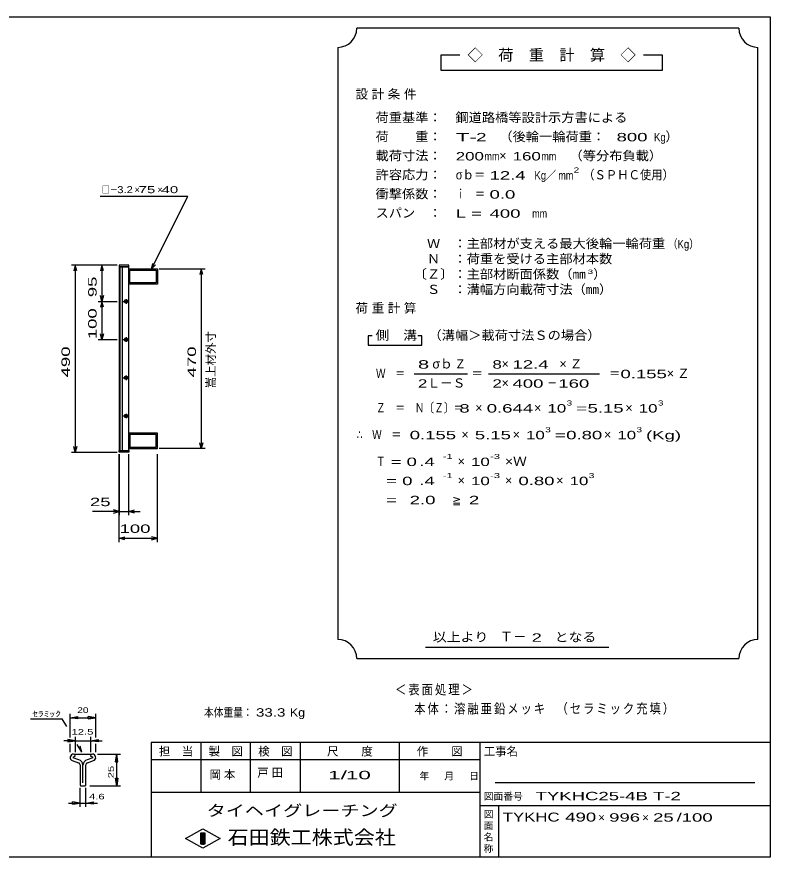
# Model space of a CAD drawing. Units: millimetres, scale not verified. Extents: x -1820 to 1736, y -1282 to 1048.
# Drawn here: x -236 to 1736, y -1152 to 1048 of the extents above; entities that cross this region are included whole.
import ezdxf
from ezdxf.enums import TextEntityAlignment as Align

# ---------------------------------------------------------------- set-up
doc = ezdxf.new("R2010")
doc.units = ezdxf.units.MM
doc.header["$LTSCALE"] = 10
for name, color, linetype, lineweight in [('CADPAC_LAYER_0000', 150, 'Continuous', 25), ('CADPAC_LAYER_0016', 3, 'Continuous', 25), ('CADPAC_LAYER_0022', 2, 'Continuous', 25), ('CADPAC_LAYER_0032', 4, 'Continuous', 25)]:
    doc.layers.add(name, color=color, linetype=linetype, lineweight=lineweight)
doc.styles.add('ベクトル', font='')
doc.styles.get('ベクトル').set_extended_font_data('ベクトル')

msp = doc.modelspace()

# ---------------------------------------------------------------- linework, layer by layer
at = {"layer": 'CADPAC_LAYER_0000'}
for p, q in [((-1724, 1048.5), (1736, 1048.5)), ((1736, 1048.5), (1736, -1151.5)), ((1736, -851.5), (116, -851.5)), ((116, -851.5), (116, -1151.5)), ((246, -851.5), (246, -981.5)), ((376, -981.5), (376, -851.5)), ((506, -851.5), (506, -981.5)), ((766, -981.5), (766, -851.5)), ((976, -851.5), (976, -1151.5)), ((976, -896.5), (116, -896.5)), ((1696, -956.5), (1016, -956.5)), ((116, -981.5), (976, -981.5)), ((976, -1016.5), (1736, -1016.5)), ((1026, -1151.5), (1026, -1016.5)), ((206, -1102.5), (251, -1077.5)), ((251, -1077.5), (296, -1102.5)), ((246, -1087.5), (256, -1087.5)), ((246, -1117.5), (246, -1087.5)), ((246, -1087.5), (248, -1087.5)), ((248, -1087.5), (248, -1117.5)), ((250, -1117.5), (250, -1087.5)), ((250, -1087.5), (252, -1087.5)), ((252, -1087.5), (252, -1117.5)), ((254, -1117.5), (254, -1087.5)), ((254, -1087.5), (256, -1087.5)), ((256, -1087.5), (256, -1117.5)), ((256, -1087.5), (256, -1117.5)), ((251, -1127.5), (206, -1102.5)), ((256, -1117.5), (246, -1117.5)), ((248, -1117.5), (250, -1117.5)), ((296, -1102.5), (251, -1127.5)), ((252, -1117.5), (254, -1117.5)), ((1736, -1151.5), (-1724, -1151.5))]:
    msp.add_line(p, q, dxfattribs=at)
at = {"layer": 'CADPAC_LAYER_0016'}
for p, q in [((57, 398.5), (32, 398.5)), ((32, 398.5), (32, 394)), ((57, 394), (57, 398.5)), ((32, 394), (57, 394)), ((32, 394), (32, -87)), ((57, 394), (32, 394)), ((34, 394), (34, -87)), ((41, -87), (41, 394)), ((57, -87), (57, 394)), ((57, 388.5), (132, 388.5)), ((57, 348.5), (57, 388.5)), ((60.2, 385.3), (128.8, 385.3)), ((60.2, 351.7), (60.2, 385.3)), ((128.8, 385.3), (128.8, 351.7)), ((132, 388.5), (132, 348.5)), ((132, 348.5), (57, 348.5)), ((128.8, 351.7), (60.2, 351.7)), ((50, 309.5), (50, 297.5)), ((42, 303.5), (58, 303.5)), ((52, 306.5), (48, 306.5)), ((48, 300.5), (52, 300.5)), ((42, 203.5), (58, 203.5)), ((52, 206.5), (48, 206.5)), ((48, 200.5), (52, 200.5)), ((50, 209.5), (50, 197.5)), ((42, 103.5), (58, 103.5)), ((52, 106.5), (48, 106.5)), ((48, 100.5), (52, 100.5)), ((50, 109.5), (50, 97.5)), ((42, 3.5), (58, 3.5)), ((52, 6.5), (48, 6.5)), ((48, 0.5), (52, 0.5)), ((50, 9.5), (50, -2.5)), ((132, -41.5), (57, -41.5)), ((57, -41.5), (57, -81.5)), ((132, -81.5), (132, -41.5)), ((128.8, -44.7), (60.2, -44.7)), ((60.2, -44.7), (60.2, -78.3)), ((128.8, -78.3), (128.8, -44.7)), ((32, -87), (57, -87)), ((32, -91.5), (32, -87)), ((32, -87), (57, -87)), ((57, -81.5), (132, -81.5)), ((57, -87), (57, -91.5)), ((60.2, -78.3), (128.8, -78.3)), ((57, -91.5), (32, -91.5))]:
    msp.add_line(p, q, dxfattribs=at)
for centre, radius, start, end in [((48, 303.5), 3, 90, 270), ((50, 303.5), 4, 46.6, 133.4), ((50, 303.5), 4, 226.6, 313.4), ((52, 303.5), 3, 270, 90), ((48, 203.5), 3, 90, 270), ((50, 203.5), 4, 46.6, 133.4), ((50, 203.5), 4, 226.6, 313.4), ((52, 203.5), 3, 270, 90), ((48, 103.5), 3, 90, 270), ((50, 103.5), 4, 46.6, 133.4), ((50, 103.5), 4, 226.6, 313.4), ((52, 103.5), 3, 270, 90), ((48, 3.5), 3, 90, 270), ((50, 3.5), 4, 46.6, 133.4), ((50, 3.5), 4, 226.6, 313.4), ((52, 3.5), 3, 270, 90)]:
    msp.add_arc(centre, radius, start, end, dxfattribs=at)
at = {"layer": 'CADPAC_LAYER_0022', "color": 4}
for p, q in [((1654, 1018.5), (654, 1018.5)), ((604, 968.5), (604, -581.5)), ((1704, -581.5), (1704, 968.5)), ((924, 948.5), (874, 948.5)), ((874, 948.5), (874, 908.5)), ((1454, 948.5), (1404, 948.5)), ((1454, 908.5), (1454, 948.5)), ((874, 908.5), (1454, 908.5)), ((212, 578.5), (-18, 578.5)), ((117, 388.5), (212, 578.5)), ((27, 398.5), (-93, 398.5)), ((-83, 398.5), (-87, 383.5)), ((-79, 383.5), (-83, 398.5)), ((-83, 398.5), (-83, -91.5)), ((27, 398.5), (-23, 398.5)), ((-13, 398.5), (-17, 383.5)), ((-9, 383.5), (-13, 398.5)), ((-13, 398.5), (-13, 303.5)), ((117, 388.5), (120, 403.1)), ((117, 388.5), (127, 399.5)), ((137, 388.5), (257, 388.5)), ((247, 388.5), (243, 373.5)), ((251, 373.5), (247, 388.5)), ((247, 388.5), (247, -81.5)), ((-13, 303.5), (-17, 318.5)), ((-9, 318.5), (-13, 303.5)), ((-23, 303.5), (27, 303.5)), ((-13, 303.5), (-17, 288.5)), ((-9, 288.5), (-13, 303.5)), ((-13, 303.5), (-13, 203.5)), ((-23, 203.5), (27, 203.5)), ((-13, 203.5), (-17, 218.5)), ((-9, 218.5), (-13, 203.5)), ((694, 213.5), (684, 213.5)), ((684, 213.5), (684, 188.5)), ((824, 213.5), (814, 213.5)), ((824, 188.5), (824, 213.5)), ((684, 188.5), (824, 188.5)), ((804, 113.5), (944, 113.5)), ((999, 113.5), (1289, 113.5)), ((-83, -91.5), (-87, -76.5)), ((-79, -76.5), (-83, -91.5)), ((257, -81.5), (137, -81.5)), ((247, -81.5), (243, -66.5)), ((251, -66.5), (247, -81.5)), ((-93, -91.5), (27, -91.5)), ((32, -96.5), (32, -256.5)), ((32, -326.5), (32, -96.5)), ((57, -256.5), (57, -96.5)), ((132, -326.5), (132, -96.5)), ((32, -246.5), (-38, -246.5)), ((32, -246.5), (17, -242.5)), ((17, -250.5), (32, -246.5)), ((32, -246.5), (57, -246.5)), ((57, -246.5), (72, -242.5)), ((72, -250.5), (57, -246.5)), ((57, -246.5), (87, -246.5)), ((32, -316.5), (47, -312.5)), ((47, -320.5), (32, -316.5)), ((32, -316.5), (132, -316.5)), ((132, -316.5), (117, -312.5)), ((117, -320.5), (132, -316.5)), ((834, -601.5), (1314, -601.5)), ((654, -631.5), (1654, -631.5))]:
    msp.add_line(p, q, dxfattribs=at)
for centre, start, end in [((604, 1018.5), 270, 0), ((1704, 1018.5), 180, 270), ((604, -631.5), 0, 90), ((1704, -631.5), 90, 180)]:
    msp.add_arc(centre, 50, start, end, dxfattribs=at)
at = {"layer": 'CADPAC_LAYER_0032'}
for p, q in [((-200.33, -789.5), (-117, -789.5)), ((-105.33, -809.5), (-117, -789.5)), ((-96, -838.5), (-96, -776.5)), ((-96, -786.5), (-76, -783.5)), ((-76, -789.5), (-96, -786.5)), ((-96, -786.5), (-29.33, -786.5)), ((-76, -789.5), (-76, -783.5)), ((-29.33, -786.5), (-49.33, -783.5)), ((-49.33, -789.5), (-49.33, -783.5)), ((-49.33, -789.5), (-29.33, -786.5)), ((-29.33, -838.5), (-29.33, -776.5)), ((-82.67, -846.5), (-112.67, -846.5)), ((-82.67, -846.5), (-102.67, -843.5)), ((-102.67, -843.5), (-102.67, -849.5)), ((-102.67, -849.5), (-82.67, -846.5)), ((-96, -876.5), (-96, -854.5)), ((-82.67, -876.5), (-82.67, -836.5)), ((-82.67, -846.5), (-42.67, -846.5)), ((-66, -876.5), (-77.67, -856.5)), ((-42.67, -836.5), (-42.67, -876.5)), ((-42.67, -846.5), (-22.67, -843.5)), ((-22.67, -849.5), (-42.67, -846.5)), ((-42.67, -846.5), (-12.67, -846.5)), ((-29.33, -876.5), (-29.33, -854.5)), ((-22.67, -843.5), (-22.67, -849.5)), ((-66, -876.5), (-69.67, -860.83)), ((-90.6, -898.76), (-74.36, -904.46)), ((-73.66, -896.59), (-88.06, -891.53)), ((-87.53, -889.21), (-82.73, -886.88)), ((-85.7, -881.5), (-38.87, -881.5)), ((-82.73, -886.88), (-82.73, -886.11)), ((-37.34, -891.53), (-51.74, -896.59)), ((-51.04, -904.46), (-34.81, -898.76)), ((-42.67, -886.11), (-42.67, -886.88)), ((-42.67, -886.88), (-37.87, -889.21)), ((-24.33, -881.5), (35.67, -881.5)), ((22.67, -901.5), (25.67, -881.5)), ((22.67, -901.5), (28.67, -901.5)), ((28.67, -901.5), (25.67, -881.5)), ((25.67, -964.83), (25.67, -881.5)), ((-70.37, -910.14), (-70.37, -962.54)), ((-62.67, -957.2), (-62.67, -910.3)), ((-55.03, -962.54), (-55.03, -910.14)), ((25.67, -964.83), (22.67, -944.83)), ((22.67, -944.83), (28.67, -944.83)), ((28.67, -944.83), (25.67, -964.83)), ((-68.03, -964.87), (-57.37, -964.87)), ((-44.33, -964.83), (35.67, -964.83)), ((-70.33, -1019.83), (-70.33, -969.83)), ((-55, -1019.83), (-55, -969.83)), ((-100.33, -1009.83), (-70.33, -1009.83)), ((-70.33, -1009.83), (-90.33, -1006.83)), ((-90.33, -1012.83), (-90.33, -1006.83)), ((-90.33, -1012.83), (-70.33, -1009.83)), ((-70.33, -1009.83), (-55, -1009.83)), ((-55, -1009.83), (-35, -1006.83)), ((-35, -1012.83), (-55, -1009.83)), ((-55, -1009.83), (-25, -1009.83)), ((-35, -1012.83), (-35, -1006.83))]:
    msp.add_line(p, q, dxfattribs=at)
for centre, radius, start, end in [((-87.03, -890.5), 9, 90.98, 246.68), ((-86.98, -890.55), 1.47, 111.91, 222.33), ((-87.56, -886.32), 4.83, 2.5, 85.55), ((-77.97, -911.31), 15.33, 3.78, 73.7), ((-47.44, -911.31), 15.33, 106.3, 176.22), ((-37.84, -886.32), 4.83, 94.45, 177.5), ((-38.37, -890.5), 9, 293.32, 89.02002), ((-38.42, -890.55), 1.47, 317.67, 68.08999), ((-76.36, -910.13), 6, 0, 70.58), ((-49.04, -910.13), 6, 109.42, 180), ((-68.03, -962.54), 2.33, 180, 270), ((-57.37, -962.54), 2.33, 270, 0)]:
    msp.add_arc(centre, radius, start, end, dxfattribs=at)

# ---------------------------------------------------------------- texts
at = {"layer": 'CADPAC_LAYER_0000', "style": 'ベクトル'}
for s, height, p in [('担\u3000当', 21.99, (136, -874.5)), ('製\u3000図', 21.99, (266, -874.5)), ('検\u3000図', 21.99, (396, -874.5)), ('尺\u3000\u3000度', 21.99, (576, -874.5)), ('作\u3000\u3000図', 21.99, (811, -874.5)), ('工事名', 21.99, (986, -874.5)), ('年', 18.33, (818, -939)), ('月', 18.33, (883, -939)), ('日', 18.33, (948, -939)), ('図面番号', 18.33, (986, -992)), ('図', 18.33, (986, -1039)), ('面', 18.33, (986, -1069)), ('名', 18.33, (986, -1099)), ('称', 18.33, (986, -1129))]:
    msp.add_text(s, height=height, dxfattribs=at).set_placement(p, align=Align.MIDDLE_LEFT)
at = {"layer": 'CADPAC_LAYER_0000', "color": 222, "style": 'ベクトル'}
for s, height, width, p in [('タイヘイグレーチング', 29.33, 1.25, (261, -1029.5)), ('石田鉄工株式会社', 36.66, 1.1, (316, -1099.5))]:
    msp.add_text(s, height=height, dxfattribs=dict(at, width=width)).set_placement(p, align=Align.MIDDLE_LEFT)
at = {"layer": 'CADPAC_LAYER_0022', "style": 'ベクトル'}
for s, height, p in [('◇\u3000荷\u3000重\u3000計\u3000算\u3000◇', 29.33, (944, 948.5)), ('）', 24.19, (1462, 735)), ('×', 24.19, (1027, 685)), ('／', 21.99, (1146.5, 633.5)), ('×', 18.33, (72, 596)), ('×', 18.33, (132, 596)), ('）', 24.19, (1273, 375)), ('σｂ', 24.19, (852, 140)), ('×', 24.19, (1033, 140)), ('Ｌ－Ｓ', 24.19, (839, 90)), ('×', 24.19, (1033, 90)), ('×', 24.19, (964, 25)), ('×', 24.19, (1118, 25)), ('×', 24.19, (1357, 25)), ('×', 24.19, (928, -45)), ('×', 24.19, (1062, -45)), ('×', 24.19, (1301, -45)), ('×', 24.19, (918, -115)), ('×', 24.19, (918, -165)), ('×', 24.19, (1042, -165)), ('×', 24.19, (1176, -165)), ('≧', 21.99, (904, -216.5)), ('Ｔ－', 25.66, (1028, -574)), ('×', 21.99, (1286, -1047.5)), ('×', 21.99, (1401, -1047.5))]:
    msp.add_text(s, height=height, dxfattribs=at).set_placement(p, align=Align.MIDDLE_LEFT)
for s, height, width, p in [('荷重基準：\u3000', 24.19, 1.05, (703, 785)), ('鋼道路橋等設計示方書による', 24.19, 1.05, (912, 785)), ('荷\u3000\u3000重：\u3000', 24.19, 1.05, (703, 735)), ('（後輪一輪荷重：', 24.19, 1.05, (1027, 735)), ('T-', 21.99, 2, (913, 733.5)), (' 2 ', 21.99, 1.65, (953, 733.5)), ('  800', 21.99, 1.65, (1307, 733.5)), ('Kg', 21.99, 0.85, (1432, 733.5)), ('載荷寸法：\u3000', 24.19, 1.05, (703, 685)), ('200', 21.99, 1.5, (913, 683.5)), ('mm', 21.99, 0.8, (988, 683.5)), ('160', 21.99, 1.5, (1062, 683.5)), ('mm', 21.99, 0.8, (1137, 683.5)), ('\u3000（等分布負載）', 24.19, 1.05, (1176, 685)), ('許容応力：\u3000', 24.19, 1.05, (703, 635)), ('σｂ＝', 24.19, 0.9, (913, 635)), (' 12.4', 21.99, 1.65, (988, 633.5)), ('Kg', 21.99, 0.85, (1119, 633.5)), ('mm', 21.99, 0.8, (1181.5, 633.5)), ('2', 13.2, 1.5, (1221.5, 647.5)), ('（ＳＰＨＣ使用）', 24.19, 0.9, (1246.5, 635)), ('□－', 18.33, 0.8, (-13, 596)), ('3.2', 18.33, 1.2, (27, 596)), (' 75 ', 18.33, 1.6, (72, 596)), (' 40 ', 18.33, 1.6, (132, 596)), ('衝撃係数：\u3000', 24.19, 1.05, (703, 585)), ('ｉ\u3000＝', 24.19, 0.75, (913, 585)), (' 0.0', 21.99, 1.65, (988, 583.5)), ('スパン\u3000：\u3000', 24.19, 1.05, (703, 535)), ('L =', 21.99, 1.65, (913, 533.5)), (' 400 ', 21.99, 1.65, (988, 533.5)), ('mm', 21.99, 0.8, (1113, 533.5)), ('\u3000Ｗ\u3000：主部材が支える最大後輪一輪荷重', 24.19, 1.05, (803, 455)), ('（Kg）', 21.99, 0.85, (1468, 453.5)), ('\u3000Ｎ\u3000：荷重を受ける主部材本数', 24.19, 1.05, (803, 415)), ('〔Ｚ〕：主部材断面係数（㎜', 24.19, 1.05, (803, 375)), ('3', 11, 1.8, (1258, 381)), ('\u3000Ｓ\u3000：溝幅方向載荷寸法（㎜）', 24.19, 1.05, (803, 335)), ('側\u3000溝', 24.19, 1.1, (703, 215)), ('\u3000（溝幅＞載荷寸法Ｓの場合）', 24.19, 1.05, (807, 215)), ('8', 21.99, 1.8, (814, 138.5)), ('Ｚ', 24.19, 0.9, (910, 140)), ('8', 21.99, 1.5, (1009, 138.5)), (' 12.4 ', 21.99, 1.65, (1048, 138.5)), ('Ｗ\u3000＝', 24.19, 0.75, (704, 115)), ('＝', 24.19, 0.9, (954, 115)), ('＝', 24.19, 0.9, (1314, 115)), ('0.155', 21.99, 1.65, (1344, 113.5)), ('2', 21.99, 1.5, (814, 88.5)), ('2', 21.99, 1.5, (1009, 88.5)), (' 400 ', 21.99, 1.65, (1048, 88.5)), ('－', 24.19, 0.75, (1153, 90)), (' 160 ', 21.99, 1.65, (1168, 88.5)), ('3', 13.2, 1.5, (1203, 37.5)), ('3', 13.2, 1.5, (1442, 37.5)), ('Ｚ\u3000＝\u3000Ｎ〔Ｚ〕＝', 24.19, 0.75, (704, 25)), (' 8 ', 21.99, 1.65, (909, 23.5)), ('0.644', 21.99, 1.65, (994, 23.5)), ('10', 21.99, 1.5, (1153, 23.5)), ('=', 21.99, 1.7, (1228, 23.5)), ('5.15', 21.99, 1.65, (1258, 23.5)), ('10', 21.99, 1.5, (1392, 23.5)), ('∴\u3000Ｗ\u3000＝', 24.19, 0.75, (654, -45)), (' 0.155', 21.99, 1.65, (779, -46.5)), ('5.15', 21.99, 1.65, (963, -46.5)), ('10', 21.99, 1.5, (1097, -46.5)), ('3', 13.2, 1.5, (1147, -32.5)), ('=', 21.99, 1.7, (1172, -46.5)), ('0.80', 21.99, 1.65, (1202, -46.5)), ('10', 21.99, 1.5, (1336, -46.5)), ('3', 13.2, 1.5, (1386, -32.5)), ('(Kg)', 21.99, 1.65, (1411, -46.5)), ('Ｔ', 24.19, 0.75, (704, -115)), (' = 0', 21.99, 1.65, (729, -116.5)), (' .4 ', 21.99, 1.65, (804, -116.5)), ('-1', 13.2, 1.65, (879, -102.5)), ('10', 21.99, 1.5, (953, -116.5)), ('-3', 13.2, 1.65, (1003, -102.5)), ('×Ｗ', 24.19, 1.1, (1042, -115)), ('-1', 13.2, 1.65, (879, -152.5)), ('-3', 13.2, 1.65, (1003, -152.5)), ('3', 13.2, 1.5, (1261, -152.5)), ('  = 0', 21.99, 1.65, (704, -166.5)), (' .4 ', 21.99, 1.65, (804, -166.5)), ('10', 21.99, 1.5, (953, -166.5)), ('0.80', 21.99, 1.65, (1077, -166.5)), ('10', 21.99, 1.5, (1211, -166.5)), (' 25 ', 21.99, 1.65, (-58, -221.5)), ('  =', 21.99, 1.65, (704, -216.5)), (' 2.0', 21.99, 1.65, (779, -216.5)), (' 2 ', 21.99, 1.65, (934, -216.5)), (' 100 ', 21.99, 1.65, (19.5, -291.5)), ('以上より\u3000', 24.19, 1.1, (853, -575)), (' 2 ', 21.99, 1.65, (1098, -576.5)), ('となる', 24.19, 1.1, (1172, -575)), ('本体重量：', 21.99, 0.85, (254, -772.5)), (' 33.3', 21.99, 1.35, (379, -772.5)), ('Kg', 21.99, 1.1, (479, -772.5)), ('1/', 21.99, 2, (579, -936.5)), (' 10 ', 21.99, 2, (609, -936.5)), ('TYKHC25-4B T-2   ', 21.99, 1.65, (1122, -991.5)), ('TYKHC', 23.46, 1.4, (1036, -1046.5)), (' 490 ', 23.46, 1.55, (1186, -1046.5)), (' 996 ', 21.99, 1.65, (1301, -1047.5)), (' 25 ', 21.99, 1.65, (1416, -1047.5)), ('/', 21.99, 1.65, (1491, -1047.5)), (' 100 ', 21.99, 1.65, (1491, -1047.5))]:
    msp.add_text(s, height=height, dxfattribs=dict(at, width=width)).set_placement(p, align=Align.MIDDLE_LEFT)
at = {"layer": 'CADPAC_LAYER_0022', "style": 'ベクトル', "width": 1.65}
for s, p in [(' 95 ', (-38, 301)), (' 100 ', (-38, 191)), (' 490 ', (-108, 91)), (' 470 ', (222, 91))]:
    msp.add_text(s, height=21.99, rotation=90, dxfattribs=at).set_placement(p, align=Align.MIDDLE_LEFT)
at = {"layer": 'CADPAC_LAYER_0022', "style": 'ベクトル'}
msp.add_text('嵩上材外寸', height=21.99, rotation=90, dxfattribs=at).set_placement((272, 76), align=Align.MIDDLE_LEFT)
at = {"layer": 'CADPAC_LAYER_0022', "attachment_point": 4, "style": 'ベクトル'}
for s, insert, char_height in [('\\T1.28;設計条件', (650.5, 845), 24.19), ('\\T1.28;荷重計算', (650.5, 285), 24.19), ('\\T1.42;×Ｚ', (1184.5, 140), 24.19), ('\\T1.42;×Ｚ', (1465.5, 115), 24.19), ('\\T1.17;\\W0.85;＜表面処理＞', (754, -714), 25.66), ('\\T1.17;\\W0.85;本体：溶融亜鉛メッキ', (804, -764), 25.66), ('\\T1.17;\\W0.85;（セラミック充填）', (1176.5, -764), 25.66), ('\\T1.25;岡本\u3000', (268.5, -936.5), 21.99), ('\\T1.25;戸田\u3000', (393.5, -931.5), 21.99)]:
    msp.add_mtext(s, dxfattribs=dict(at, insert=insert, char_height=char_height))
at = {"layer": 'CADPAC_LAYER_0032', "color": 2, "style": 'ベクトル'}
for s, width, p in [('ｾﾗﾐｯｸ', 1.5, (-195.33, -776.5)), ('20', 1.35, (-77.67, -766.5)), ('12.5', 1.5, (-92.67, -823.5)), (' 4.6 ', 1.5, (-55, -992.83))]:
    msp.add_text(s, height=14.66, dxfattribs=dict(at, width=width)).set_placement(p, align=Align.MIDDLE_LEFT)
at = {"layer": 'CADPAC_LAYER_0032', "color": 2, "style": 'ベクトル', "width": 1.5}
msp.add_text(' 25 ', height=14.66, rotation=90, dxfattribs=at).set_placement((10.67, -953.17), align=Align.MIDDLE_LEFT)

doc.saveas('drawing.dxf')
